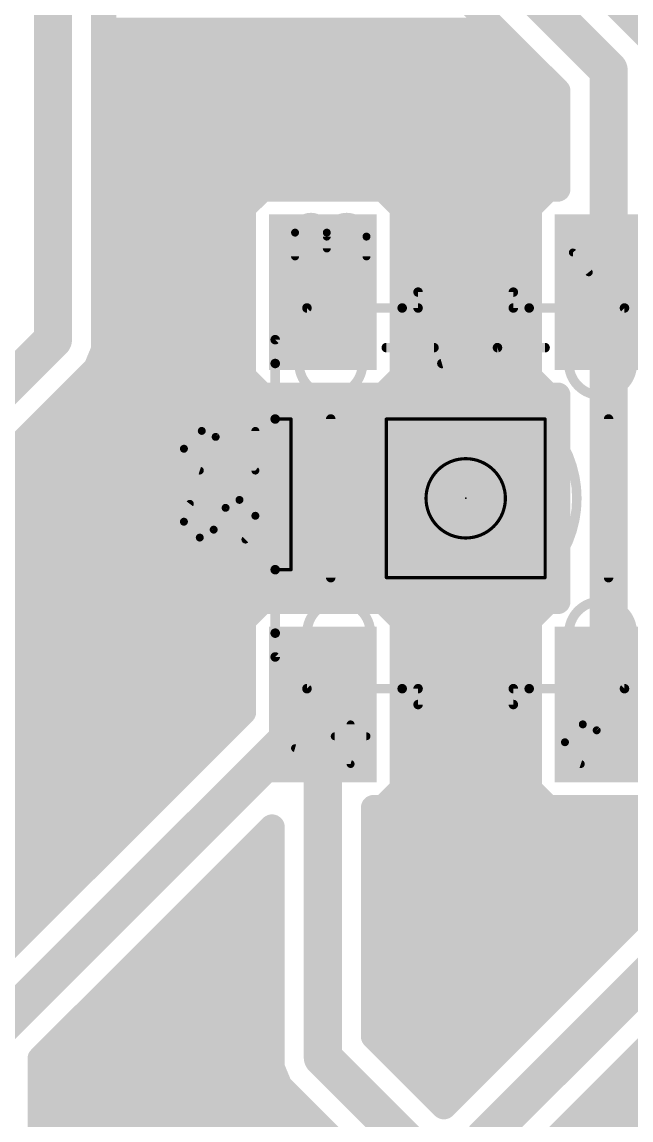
# Model space of a CAD drawing. Extents: x -2.6 to 72.5, y 2.5 to 55.9.
# Drawn here: x 42.43 to 52.17, y 21.16 to 38.74 of the extents above; entities that cross this region are included whole.
import ezdxf

# ---------------------------------------------------------------- set-up
doc = ezdxf.new("R2010")
doc.units = 0
for name, color, linetype in [('1', 12, 'CONTINUOUS'), ('21', 253, 'CONTINUOUS'), ('23', 53, 'CONTINUOUS'), ('25', 253, 'CONTINUOUS'), ('29', 253, 'CONTINUOUS'), ('31', 253, 'CONTINUOUS'), ('51', 253, 'CONTINUOUS')]:
    doc.layers.add(name, color=color, linetype=linetype)

# ---------------------------------------------------------------- blocks, each defined once
blk = doc.blocks.new('RECT')
blk.add_solid([(-0.5, -0.5), (0.5, -0.5), (-0.5, 0.5), (0.5, 0.5)])

msp = doc.modelspace()

# ---------------------------------------------------------------- linework, layer by layer
at = {"layer": '1'}
for points, const_width in [([(42.926, 33.655), (42.926, 53.34)], 0.6096), ([(43.7388, 33.4933), (43.7388, 52.1096)], 0.4064), ([(51.816, 37.973), (49.53, 40.259)], 0.6096), ([(52.5051, 38.4334), (51.4113, 39.5272)], 0.4064), ([(49.5235, 39.116), (51.0032, 37.6363)], 0.4064), ([(43.7388, 38.608), (50.0315, 38.608)], 0.4064), ([(52.3305, 38.608), (59.5565, 38.608)], 0.4064), ([(43.7388, 38.2016), (50.4379, 38.2016)], 0.4064), ([(51.816, 34.417), (51.816, 37.973)], 0.6096), ([(51.816, 34.925), (51.816, 37.973)], 0.4064), ([(43.7388, 37.7952), (50.8443, 37.7952)], 0.4064), ([(51.0032, 37.6363), (51.0032, 36.068)], 0.4064), ([(43.7388, 37.3888), (51.0032, 37.3888)], 0.4064), ([(43.7388, 36.9824), (51.0032, 36.9824)], 0.4064), ([(43.7388, 36.576), (51.0032, 36.576)], 0.4064), ([(43.7388, 36.1696), (51.0032, 36.1696)], 0.4064), ([(46.2716, 36.068), (45.974, 35.7704)], 0.4064), ([(48.2164, 36.068), (46.2716, 36.068)], 0.4064), ([(48.514, 35.7704), (48.2164, 36.068)], 0.4064), ([(50.8436, 36.068), (50.546, 35.7704)], 0.4064), ([(51.0032, 36.068), (50.8436, 36.068)], 0.4064), ([(43.7388, 35.7632), (45.974, 35.7632)], 0.4064), ([(45.974, 35.7704), (45.974, 33.0636)], 0.4064), ([(48.514, 33.0636), (48.514, 35.7704)], 0.4064), ([(48.514, 35.7632), (50.546, 35.7632)], 0.4064), ([(50.546, 35.7704), (50.546, 33.0636)], 0.4064), ([(43.7388, 35.3568), (45.974, 35.3568)], 0.4064), ([(48.514, 35.3568), (50.546, 35.3568)], 0.4064), ([(51.816, 27.813), (51.816, 34.925)], 0.6096), ([(43.7388, 34.9504), (45.974, 34.9504)], 0.4064), ([(48.514, 34.9504), (50.546, 34.9504)], 0.4064), ([(51.816, 34.417), (51.816, 34.925)], 0.4064), ([(43.7388, 34.544), (45.974, 34.544)], 0.4064), ([(48.514, 34.544), (50.546, 34.544)], 0.4064), ([(51.816, 27.813), (51.816, 34.417)], 0.4064), ([(43.7388, 34.1376), (45.974, 34.1376)], 0.4064), ([(48.514, 34.1376), (50.546, 34.1376)], 0.4064), ([(34.671, 25.4), (42.926, 33.655)], 0.6096), ([(43.7388, 33.7312), (45.974, 33.7312)], 0.4064), ([(48.514, 33.7312), (50.546, 33.7312)], 0.4064), ([(43.6151, 33.1946), (43.7388, 33.4933)], 0.4064), ([(43.669, 33.3248), (45.974, 33.3248)], 0.4064), ([(48.514, 33.3248), (50.546, 33.3248)], 0.4064), ([(43.3864, 32.9659), (43.6151, 33.1946)], 0.4064), ([(45.974, 33.0636), (46.2716, 32.766)], 0.4064), ([(48.2164, 32.766), (48.514, 33.0636)], 0.4064), ([(50.546, 33.0636), (50.8436, 32.766)], 0.4064), ([(35.814, 25.3935), (43.3864, 32.9659)], 0.4064), ([(43.3389, 32.9184), (46.1192, 32.9184)], 0.4064), ([(48.3688, 32.9184), (50.6912, 32.9184)], 0.4064), ([(46.2716, 32.766), (48.2164, 32.766)], 0.4064), ([(50.8436, 32.766), (51.0032, 32.766)], 0.4064), ([(51.0032, 32.766), (51.0032, 29.464)], 0.4064), ([(42.9325, 32.512), (51.0032, 32.512)], 0.4064), ([(42.5261, 32.1056), (51.0032, 32.1056)], 0.4064), ([(42.1197, 31.6992), (51.0032, 31.6992)], 0.4064), ([(41.7133, 31.2928), (51.0032, 31.2928)], 0.4064), ([(41.3069, 30.8864), (51.0032, 30.8864)], 0.4064), ([(40.9005, 30.48), (51.0032, 30.48)], 0.4064), ([(40.4941, 30.0736), (51.0032, 30.0736)], 0.4064), ([(40.0877, 29.6672), (51.0032, 29.6672)], 0.4064), ([(46.2716, 29.464), (45.974, 29.1664)], 0.4064), ([(48.2164, 29.464), (46.2716, 29.464)], 0.4064), ([(48.514, 29.1664), (48.2164, 29.464)], 0.4064), ([(50.8436, 29.464), (50.546, 29.1664)], 0.4064), ([(51.0032, 29.464), (50.8436, 29.464)], 0.4064), ([(39.6813, 29.2608), (46.0684, 29.2608)], 0.4064), ([(45.974, 29.1664), (45.974, 27.6925)], 0.4064), ([(48.4196, 29.2608), (50.6404, 29.2608)], 0.4064), ([(48.514, 26.4596), (48.514, 29.1664)], 0.4064), ([(50.546, 29.1664), (50.546, 26.4596)], 0.4064), ([(39.2749, 28.8544), (45.974, 28.8544)], 0.4064), ([(48.514, 28.8544), (50.546, 28.8544)], 0.4064), ([(38.8685, 28.448), (45.974, 28.448)], 0.4064), ([(48.514, 28.448), (50.546, 28.448)], 0.4064), ([(38.4621, 28.0416), (45.974, 28.0416)], 0.4064), ([(48.514, 28.0416), (50.546, 28.0416)], 0.4064), ([(41.91, 22.479), (47.244, 27.813)], 0.6096), ([(47.244, 27.813), (47.244, 22.161)], 0.6096), ([(49.8, 20.844), (56.769, 27.813)], 0.6096), ([(38.0557, 27.6352), (45.9167, 27.6352)], 0.4064), ([(45.974, 27.6925), (41.2209, 22.9394)], 0.4064), ([(48.514, 27.6352), (50.546, 27.6352)], 0.4064), ([(55.499, 27.6925), (49.1805, 21.374)], 0.4064), ([(37.6493, 27.2288), (45.5103, 27.2288)], 0.4064), ([(48.514, 27.2288), (50.546, 27.2288)], 0.4064), ([(37.2429, 26.8224), (45.1039, 26.8224)], 0.4064), ([(48.514, 26.8224), (50.546, 26.8224)], 0.4064), ([(36.8365, 26.416), (44.6975, 26.416)], 0.4064), ([(48.2164, 26.162), (48.514, 26.4596)], 0.4064), ([(48.4704, 26.416), (50.5896, 26.416)], 0.4064), ([(50.546, 26.4596), (50.8436, 26.162)], 0.4064), ([(36.4301, 26.0096), (44.2911, 26.0096)], 0.4064), ([(48.0568, 22.4977), (48.0568, 26.162)], 0.4064), ([(48.0568, 26.162), (48.2164, 26.162)], 0.4064), ([(48.0568, 26.0096), (53.8161, 26.0096)], 0.4064), ([(50.8436, 26.162), (52.7884, 26.162)], 0.4064), ([(42.7228, 22.1423), (46.4312, 25.8507)], 0.4064), ([(46.4312, 25.8507), (46.4312, 21.9993)], 0.4064), ([(50.7144, 20.609), (55.9562, 25.8507)], 0.4064), ([(36.0237, 25.6032), (43.8847, 25.6032)], 0.4064), ([(46.1837, 25.6032), (46.4312, 25.6032)], 0.4064), ([(48.0568, 25.6032), (53.4097, 25.6032)], 0.4064), ([(35.814, 25.1968), (43.4783, 25.1968)], 0.4064), ([(45.7773, 25.1968), (46.4312, 25.1968)], 0.4064), ([(48.0568, 25.1968), (53.0033, 25.1968)], 0.4064), ([(35.814, 24.7904), (43.0719, 24.7904)], 0.4064), ([(45.3709, 24.7904), (46.4312, 24.7904)], 0.4064), ([(48.0568, 24.7904), (52.5969, 24.7904)], 0.4064), ([(35.814, 24.384), (42.6655, 24.384)], 0.4064), ([(44.9645, 24.384), (46.4312, 24.384)], 0.4064), ([(48.0568, 24.384), (52.1905, 24.384)], 0.4064), ([(35.5545, 23.9776), (42.2591, 23.9776)], 0.4064), ([(44.5581, 23.9776), (46.4312, 23.9776)], 0.4064), ([(48.0568, 23.9776), (51.7841, 23.9776)], 0.4064), ([(44.1517, 23.5712), (46.4312, 23.5712)], 0.4064), ([(48.0568, 23.5712), (51.3777, 23.5712)], 0.4064), ([(43.7453, 23.1648), (46.4312, 23.1648)], 0.4064), ([(48.0568, 23.1648), (50.9713, 23.1648)], 0.4064), ([(43.3389, 22.7584), (46.4312, 22.7584)], 0.4064), ([(48.0568, 22.7584), (50.5649, 22.7584)], 0.4064), ([(49.1805, 21.374), (48.0568, 22.4977)], 0.4064), ([(42.9325, 22.352), (46.4312, 22.352)], 0.4064), ([(48.2025, 22.352), (50.1585, 22.352)], 0.4064), ([(42.7228, 6.3104), (42.7228, 22.1423)], 0.4064), ([(47.244, 22.161), (49.8, 19.605)], 0.6096), ([(46.4312, 21.9993), (46.5549, 21.7006)], 0.4064), ([(42.7228, 21.9456), (46.4535, 21.9456)], 0.4064), ([(48.6089, 21.9456), (49.7521, 21.9456)], 0.4064), ([(52.0511, 21.9456), (57.7399, 21.9456)], 0.4064), ([(46.5549, 21.7006), (48.692, 19.5635)], 0.4064), ([(42.7228, 21.5392), (46.7163, 21.5392)], 0.4064), ([(49.0153, 21.5392), (49.3457, 21.5392)], 0.4064), ([(51.6447, 21.5392), (58.1463, 21.5392)], 0.4064), ([(42.7228, 21.1328), (47.1227, 21.1328)], 0.4064), ([(51.2383, 21.1328), (58.5527, 21.1328)], 0.4064)]:
    msp.add_lwpolyline(points, dxfattribs=dict(at, const_width=const_width))
for points, const_width in [([(43.7388, 38.7096, 1), (43.7388, 38.5064)], 0.2032), ([(50.0315, 38.5064, 1), (50.0315, 38.7096)], 0.2032), ([(52.3305, 38.7096, 1), (52.3305, 38.5064)], 0.2032), ([(43.7388, 38.3032, 1), (43.7388, 38.1)], 0.2032), ([(50.4379, 38.1, 1), (50.4379, 38.3032)], 0.2032), ([(51.9684, 37.973, 1), (51.6636, 37.973)], 0.3048), ([(51.7082, 37.8652, 1), (51.9238, 38.0808)], 0.3048), ([(51.9176, 37.973, 1), (51.7144, 37.973)], 0.2032), ([(43.7388, 37.8968, 1), (43.7388, 37.6936)], 0.2032), ([(50.8443, 37.6936, 1), (50.8443, 37.8968)], 0.2032), ([(51.1048, 37.6363, 1), (50.9016, 37.6363)], 0.2032), ([(50.9314, 37.5645, 1), (51.075, 37.7082)], 0.2032), ([(43.7388, 37.4904, 1), (43.7388, 37.2872)], 0.2032), ([(51.0032, 37.2872, 1), (51.0032, 37.4904)], 0.2032), ([(43.7388, 37.084, 1), (43.7388, 36.8808)], 0.2032), ([(51.0032, 36.8808, 1), (51.0032, 37.084)], 0.2032), ([(43.7388, 36.6776, 1), (43.7388, 36.4744)], 0.2032), ([(51.0032, 36.4744, 1), (51.0032, 36.6776)], 0.2032), ([(43.7388, 36.2712, 1), (43.7388, 36.068)], 0.2032), ([(46.2716, 36.1696, 1), (46.2716, 35.9664)], 0.2032), ([(46.3434, 35.9962, 1), (46.1997, 36.1398)], 0.2032), ([(48.2883, 36.1398, 1), (48.1446, 35.9962)], 0.2032), ([(48.2164, 35.9664, 1), (48.2164, 36.1696)], 0.2032), ([(50.8436, 36.1696, 1), (50.8436, 35.9664)], 0.2032), ([(50.9154, 35.9962, 1), (50.7717, 36.1398)], 0.2032), ([(51.0032, 36.068, 1), (51.0032, 36.2712)], 0.2032), ([(51.0032, 35.9664, 1), (51.0032, 36.1696)], 0.2032), ([(50.9016, 36.068, 1), (51.1048, 36.068)], 0.2032), ([(43.7388, 35.8648, 1), (43.7388, 35.6616)], 0.2032), ([(46.0756, 35.7704, 1), (45.8724, 35.7704)], 0.2032), ([(45.9022, 35.8423, 1), (46.0458, 35.6986)], 0.2032), ([(45.974, 35.6616, 1), (45.974, 35.8648)], 0.2032), ([(48.6156, 35.7704, 1), (48.4124, 35.7704)], 0.2032), ([(48.514, 35.8648, 1), (48.514, 35.6616)], 0.2032), ([(48.4422, 35.6986, 1), (48.5858, 35.8423)], 0.2032), ([(50.6476, 35.7704, 1), (50.4444, 35.7704)], 0.2032), ([(50.4742, 35.8423, 1), (50.6178, 35.6986)], 0.2032), ([(50.546, 35.6616, 1), (50.546, 35.8648)], 0.2032), ([(43.7388, 35.4584, 1), (43.7388, 35.2552)], 0.2032), ([(45.974, 35.2552, 1), (45.974, 35.4584)], 0.2032), ([(48.514, 35.4584, 1), (48.514, 35.2552)], 0.2032), ([(50.546, 35.2552, 1), (50.546, 35.4584)], 0.2032), ([(51.9684, 34.925, 1), (51.6636, 34.925)], 0.3048), ([(43.7388, 35.052, 1), (43.7388, 34.8488)], 0.2032), ([(45.974, 34.8488, 1), (45.974, 35.052)], 0.2032), ([(48.514, 35.052, 1), (48.514, 34.8488)], 0.2032), ([(50.546, 34.8488, 1), (50.546, 35.052)], 0.2032), ([(51.9176, 34.925, 1), (51.7144, 34.925)], 0.2032), ([(51.7144, 34.925, 1), (51.9176, 34.925)], 0.2032), ([(43.7388, 34.6456, 1), (43.7388, 34.4424)], 0.2032), ([(45.974, 34.4424, 1), (45.974, 34.6456)], 0.2032), ([(48.514, 34.6456, 1), (48.514, 34.4424)], 0.2032), ([(50.546, 34.4424, 1), (50.546, 34.6456)], 0.2032), ([(51.6636, 34.417, 1), (51.9684, 34.417)], 0.3048), ([(51.9176, 34.417, 1), (51.7144, 34.417)], 0.2032), ([(51.7144, 34.417, 1), (51.9176, 34.417)], 0.2032), ([(43.7388, 34.2392, 1), (43.7388, 34.036)], 0.2032), ([(45.974, 34.036, 1), (45.974, 34.2392)], 0.2032), ([(48.514, 34.2392, 1), (48.514, 34.036)], 0.2032), ([(50.546, 34.036, 1), (50.546, 34.2392)], 0.2032), ([(43.0338, 33.5472, 1), (42.8182, 33.7628)], 0.3048), ([(42.7736, 33.655, 1), (43.0784, 33.655)], 0.3048), ([(43.7388, 33.8328, 1), (43.7388, 33.6296)], 0.2032), ([(45.974, 33.6296, 1), (45.974, 33.8328)], 0.2032), ([(48.514, 33.8328, 1), (48.514, 33.6296)], 0.2032), ([(50.546, 33.6296, 1), (50.546, 33.8328)], 0.2032), ([(43.6372, 33.4933, 1), (43.8404, 33.4933)], 0.2032), ([(43.8327, 33.4544, 1), (43.6449, 33.5322)], 0.2032), ([(43.669, 33.4264, 1), (43.669, 33.2232)], 0.2032), ([(45.974, 33.2232, 1), (45.974, 33.4264)], 0.2032), ([(48.514, 33.4264, 1), (48.514, 33.2232)], 0.2032), ([(50.546, 33.2232, 1), (50.546, 33.4264)], 0.2032), ([(43.5212, 33.2335, 1), (43.7089, 33.1557)], 0.2032), ([(43.6869, 33.1227, 1), (43.5432, 33.2664)], 0.2032), ([(46.0458, 33.1354, 1), (45.9022, 32.9917)], 0.2032), ([(48.5858, 32.9917, 1), (48.4422, 33.1354)], 0.2032), ([(50.6178, 33.1354, 1), (50.4742, 32.9917)], 0.2032), ([(43.3389, 33.02, 1), (43.3389, 32.8168)], 0.2032), ([(43.3146, 33.0378, 1), (43.4583, 32.8941)], 0.2032), ([(43.4583, 32.8941, 1), (43.3146, 33.0378)], 0.2032), ([(45.8724, 33.0636, 1), (46.0756, 33.0636)], 0.2032), ([(46.1192, 32.8168, 1), (46.1192, 33.02)], 0.2032), ([(48.3688, 33.02, 1), (48.3688, 32.8168)], 0.2032), ([(48.4124, 33.0636, 1), (48.6156, 33.0636)], 0.2032), ([(50.4444, 33.0636, 1), (50.6476, 33.0636)], 0.2032), ([(50.6912, 32.8168, 1), (50.6912, 33.02)], 0.2032), ([(46.2716, 32.8676, 1), (46.2716, 32.6644)], 0.2032), ([(46.1997, 32.6942, 1), (46.3434, 32.8378)], 0.2032), ([(48.1446, 32.8378, 1), (48.2883, 32.6942)], 0.2032), ([(48.2164, 32.6644, 1), (48.2164, 32.8676)], 0.2032), ([(50.8436, 32.8676, 1), (50.8436, 32.6644)], 0.2032), ([(50.7717, 32.6942, 1), (50.9154, 32.8378)], 0.2032), ([(51.1048, 32.766, 1), (50.9016, 32.766)], 0.2032), ([(51.0032, 32.6644, 1), (51.0032, 32.8676)], 0.2032), ([(42.9325, 32.6136, 1), (42.9325, 32.4104)], 0.2032), ([(51.0032, 32.4104, 1), (51.0032, 32.6136)], 0.2032), ([(42.5261, 32.2072, 1), (42.5261, 32.004)], 0.2032), ([(51.0032, 32.004, 1), (51.0032, 32.2072)], 0.2032), ([(51.0032, 31.5976, 1), (51.0032, 31.8008)], 0.2032), ([(51.0032, 31.1912, 1), (51.0032, 31.3944)], 0.2032), ([(51.0032, 30.7848, 1), (51.0032, 30.988)], 0.2032), ([(51.0032, 30.3784, 1), (51.0032, 30.5816)], 0.2032), ([(51.0032, 29.972, 1), (51.0032, 30.1752)], 0.2032), ([(51.0032, 29.5656, 1), (51.0032, 29.7688)], 0.2032), ([(46.2716, 29.5656, 1), (46.2716, 29.3624)], 0.2032), ([(46.3434, 29.3922, 1), (46.1997, 29.5358)], 0.2032), ([(48.2883, 29.5358, 1), (48.1446, 29.3922)], 0.2032), ([(48.2164, 29.3624, 1), (48.2164, 29.5656)], 0.2032), ([(50.8436, 29.5656, 1), (50.8436, 29.3624)], 0.2032), ([(50.9154, 29.3922, 1), (50.7717, 29.5358)], 0.2032), ([(50.9016, 29.464, 1), (51.1048, 29.464)], 0.2032), ([(51.0032, 29.3624, 1), (51.0032, 29.5656)], 0.2032), ([(46.0756, 29.1664, 1), (45.8724, 29.1664)], 0.2032), ([(46.0684, 29.1592, 1), (46.0684, 29.3624)], 0.2032), ([(48.4196, 29.3624, 1), (48.4196, 29.1592)], 0.2032), ([(48.6156, 29.1664, 1), (48.4124, 29.1664)], 0.2032), ([(50.6476, 29.1664, 1), (50.4444, 29.1664)], 0.2032), ([(50.6404, 29.1592, 1), (50.6404, 29.3624)], 0.2032), ([(45.9022, 29.2383, 1), (46.0458, 29.0946)], 0.2032), ([(48.4422, 29.0946, 1), (48.5858, 29.2383)], 0.2032), ([(50.4742, 29.2383, 1), (50.6178, 29.0946)], 0.2032), ([(45.974, 28.7528, 1), (45.974, 28.956)], 0.2032), ([(48.514, 28.956, 1), (48.514, 28.7528)], 0.2032), ([(50.546, 28.7528, 1), (50.546, 28.956)], 0.2032), ([(45.974, 28.3464, 1), (45.974, 28.5496)], 0.2032), ([(48.514, 28.5496, 1), (48.514, 28.3464)], 0.2032), ([(50.546, 28.3464, 1), (50.546, 28.5496)], 0.2032), ([(45.974, 27.94, 1), (45.974, 28.1432)], 0.2032), ([(48.514, 28.1432, 1), (48.514, 27.94)], 0.2032), ([(50.546, 27.94, 1), (50.546, 28.1432)], 0.2032), ([(47.3964, 27.813, 1), (47.0916, 27.813)], 0.3048), ([(47.3518, 27.7052, 1), (47.1362, 27.9208)], 0.3048), ([(51.6636, 27.813, 1), (51.9684, 27.813)], 0.3048), ([(45.8724, 27.6925, 1), (46.0756, 27.6925)], 0.2032), ([(46.0458, 27.6206, 1), (45.9022, 27.7643)], 0.2032), ([(45.9167, 27.5336, 1), (45.9167, 27.7368)], 0.2032), ([(48.514, 27.7368, 1), (48.514, 27.5336)], 0.2032), ([(50.546, 27.5336, 1), (50.546, 27.7368)], 0.2032), ([(51.7144, 27.813, 1), (51.9176, 27.813)], 0.2032), ([(45.5103, 27.1272, 1), (45.5103, 27.3304)], 0.2032), ([(48.514, 27.3304, 1), (48.514, 27.1272)], 0.2032), ([(50.546, 27.1272, 1), (50.546, 27.3304)], 0.2032), ([(45.1039, 26.7208, 1), (45.1039, 26.924)], 0.2032), ([(48.514, 26.924, 1), (48.514, 26.7208)], 0.2032), ([(50.546, 26.7208, 1), (50.546, 26.924)], 0.2032), ([(44.6975, 26.3144, 1), (44.6975, 26.5176)], 0.2032), ([(48.4704, 26.5176, 1), (48.4704, 26.3144)], 0.2032), ([(48.4124, 26.4596, 1), (48.6156, 26.4596)], 0.2032), ([(48.5858, 26.3877, 1), (48.4422, 26.5314)], 0.2032), ([(50.6178, 26.5314, 1), (50.4742, 26.3877)], 0.2032), ([(50.4444, 26.4596, 1), (50.6476, 26.4596)], 0.2032), ([(50.5896, 26.3144, 1), (50.5896, 26.5176)], 0.2032), ([(44.2911, 25.908, 1), (44.2911, 26.1112)], 0.2032), ([(48.1584, 26.162, 1), (47.9552, 26.162)], 0.2032), ([(48.0568, 26.2636, 1), (48.0568, 26.0604)], 0.2032), ([(48.0568, 26.1112, 1), (48.0568, 25.908)], 0.2032), ([(48.1446, 26.2338, 1), (48.2883, 26.0902)], 0.2032), ([(48.2164, 26.0604, 1), (48.2164, 26.2636)], 0.2032), ([(50.8436, 26.2636, 1), (50.8436, 26.0604)], 0.2032), ([(50.7717, 26.0902, 1), (50.9154, 26.2338)], 0.2032), ([(46.5328, 25.8507, 1), (46.3296, 25.8507)], 0.2032), ([(46.503, 25.7789, 1), (46.3594, 25.9226)], 0.2032), ([(43.8847, 25.5016, 1), (43.8847, 25.7048)], 0.2032), ([(46.1837, 25.7048, 1), (46.1837, 25.5016)], 0.2032), ([(46.4312, 25.5016, 1), (46.4312, 25.7048)], 0.2032), ([(48.0568, 25.7048, 1), (48.0568, 25.5016)], 0.2032), ([(43.4783, 25.0952, 1), (43.4783, 25.2984)], 0.2032), ([(45.7773, 25.2984, 1), (45.7773, 25.0952)], 0.2032), ([(46.4312, 25.0952, 1), (46.4312, 25.2984)], 0.2032), ([(48.0568, 25.2984, 1), (48.0568, 25.0952)], 0.2032), ([(43.0719, 24.6888, 1), (43.0719, 24.892)], 0.2032), ([(45.3709, 24.892, 1), (45.3709, 24.6888)], 0.2032), ([(46.4312, 24.6888, 1), (46.4312, 24.892)], 0.2032), ([(48.0568, 24.892, 1), (48.0568, 24.6888)], 0.2032), ([(42.6655, 24.2824, 1), (42.6655, 24.4856)], 0.2032), ([(44.9645, 24.4856, 1), (44.9645, 24.2824)], 0.2032), ([(46.4312, 24.2824, 1), (46.4312, 24.4856)], 0.2032), ([(48.0568, 24.4856, 1), (48.0568, 24.2824)], 0.2032), ([(52.1905, 24.2824, 1), (52.1905, 24.4856)], 0.2032), ([(42.2591, 23.876, 1), (42.2591, 24.0792)], 0.2032), ([(44.5581, 24.0792, 1), (44.5581, 23.876)], 0.2032), ([(46.4312, 23.876, 1), (46.4312, 24.0792)], 0.2032), ([(48.0568, 24.0792, 1), (48.0568, 23.876)], 0.2032), ([(51.7841, 23.876, 1), (51.7841, 24.0792)], 0.2032), ([(44.1517, 23.6728, 1), (44.1517, 23.4696)], 0.2032), ([(46.4312, 23.4696, 1), (46.4312, 23.6728)], 0.2032), ([(48.0568, 23.6728, 1), (48.0568, 23.4696)], 0.2032), ([(51.3777, 23.4696, 1), (51.3777, 23.6728)], 0.2032), ([(43.7453, 23.2664, 1), (43.7453, 23.0632)], 0.2032), ([(46.4312, 23.0632, 1), (46.4312, 23.2664)], 0.2032), ([(48.0568, 23.2664, 1), (48.0568, 23.0632)], 0.2032), ([(50.9713, 23.0632, 1), (50.9713, 23.2664)], 0.2032), ([(43.3389, 22.86, 1), (43.3389, 22.6568)], 0.2032), ([(46.4312, 22.6568, 1), (46.4312, 22.86)], 0.2032), ([(48.0568, 22.86, 1), (48.0568, 22.6568)], 0.2032), ([(50.5649, 22.6568, 1), (50.5649, 22.86)], 0.2032), ([(48.1286, 22.5695, 1), (47.985, 22.4258)], 0.2032), ([(42.9325, 22.4536, 1), (42.9325, 22.2504)], 0.2032), ([(46.4312, 22.2504, 1), (46.4312, 22.4536)], 0.2032), ([(47.9552, 22.4977, 1), (48.1584, 22.4977)], 0.2032), ([(48.2025, 22.4536, 1), (48.2025, 22.2504)], 0.2032), ([(50.1585, 22.2504, 1), (50.1585, 22.4536)], 0.2032), ([(42.8244, 22.1423, 1), (42.6212, 22.1423)], 0.2032), ([(47.3518, 22.2688, 1), (47.1362, 22.0532)], 0.3048), ([(42.651, 22.2142, 1), (42.7946, 22.0705)], 0.2032), ([(46.5251, 22.0382, 1), (46.3373, 21.9604)], 0.2032), ([(47.0916, 22.161, 1), (47.3964, 22.161)], 0.3048), ([(42.7228, 22.0472, 1), (42.7228, 21.844)], 0.2032), ([(46.3296, 21.9993, 1), (46.5328, 21.9993)], 0.2032), ([(46.4535, 21.844, 1), (46.4535, 22.0472)], 0.2032), ([(48.6089, 22.0472, 1), (48.6089, 21.844)], 0.2032), ([(49.7521, 21.844, 1), (49.7521, 22.0472)], 0.2032), ([(52.0511, 22.0472, 1), (52.0511, 21.844)], 0.2032), ([(46.6268, 21.7724, 1), (46.4831, 21.6287)], 0.2032), ([(46.4611, 21.6617, 1), (46.6488, 21.7395)], 0.2032), ([(42.7228, 21.6408, 1), (42.7228, 21.4376)], 0.2032), ([(46.7163, 21.4376, 1), (46.7163, 21.6408)], 0.2032), ([(49.0153, 21.6408, 1), (49.0153, 21.4376)], 0.2032), ([(49.3457, 21.4376, 1), (49.3457, 21.6408)], 0.2032), ([(51.6447, 21.6408, 1), (51.6447, 21.4376)], 0.2032), ([(49.1087, 21.4458, 1), (49.2523, 21.3021)], 0.2032), ([(49.1087, 21.3021, 1), (49.2523, 21.4458)], 0.2032), ([(42.7228, 21.2344, 1), (42.7228, 21.0312)], 0.2032), ([(47.1227, 21.0312, 1), (47.1227, 21.2344)], 0.2032), ([(51.2383, 21.2344, 1), (51.2383, 21.0312)], 0.2032)]:
    msp.add_lwpolyline(points, format="xyb", dxfattribs=dict(at, const_width=const_width))
at = {"layer": '21'}
for points, const_width in [([(50.292, 34.417), (48.768, 34.417)], 0.1524), ([(48.768, 34.163), (48.768, 34.417)], 0.1524), ([(50.292, 34.417), (50.292, 34.163)], 0.1524), ([(48.768, 34.163), (48.514, 34.163)], 0.1524), ([(50.292, 34.163), (50.546, 34.163)], 0.1524), ([(46.482, 33.274), (46.482, 32.385)], 0.1524), ([(46.482, 32.385), (46.482, 29.972)], 0.1524), ([(46.736, 32.385), (46.482, 32.385)], 0.0508), ([(46.736, 29.972), (46.736, 32.385)], 0.0508), ([(46.482, 29.972), (46.482, 28.956)], 0.1524), ([(46.736, 29.972), (46.482, 29.972)], 0.0508), ([(48.768, 28.067), (48.514, 28.067)], 0.1524), ([(48.768, 27.813), (48.768, 28.067)], 0.1524), ([(50.292, 28.067), (50.292, 27.813)], 0.1524), ([(50.292, 28.067), (50.546, 28.067)], 0.1524), ([(48.768, 27.813), (50.292, 27.813)], 0.1524)]:
    msp.add_lwpolyline(points, dxfattribs=dict(at, const_width=const_width))
for points, const_width in [([(48.768, 34.4551, 1), (48.768, 34.3789)], 0.0762), ([(48.8061, 34.417, 1), (48.7299, 34.417)], 0.0762), ([(50.3301, 34.417, 1), (50.2539, 34.417)], 0.0762), ([(50.292, 34.3789, 1), (50.292, 34.4551)], 0.0762), ([(48.514, 34.2011, 1), (48.514, 34.1249)], 0.0762), ([(48.7299, 34.163, 1), (48.8061, 34.163)], 0.0762), ([(48.768, 34.1249, 1), (48.768, 34.2011)], 0.0762), ([(50.292, 34.2011, 1), (50.292, 34.1249)], 0.0762), ([(50.2539, 34.163, 1), (50.3301, 34.163)], 0.0762), ([(50.546, 34.1249, 1), (50.546, 34.2011)], 0.0762), ([(46.5201, 33.274, 1), (46.4439, 33.274)], 0.0762), ([(49.53, 29.337, 1), (49.53, 32.893, 1), (49.53, 29.337)], 0.1524), ([(46.5201, 32.385, 1), (46.4439, 32.385)], 0.0762), ([(46.4439, 32.385, 1), (46.5201, 32.385)], 0.0762), ([(46.482, 32.3977, 1), (46.482, 32.3723)], 0.0254), ([(46.7487, 32.385, 1), (46.7233, 32.385)], 0.0254), ([(46.736, 32.3723, 1), (46.736, 32.3977)], 0.0254), ([(49.53, 30.861, 1), (49.53, 31.369, 1), (49.53, 30.861)], 0.1524), ([(46.5201, 29.972, 1), (46.4439, 29.972)], 0.0762), ([(46.4439, 29.972, 1), (46.5201, 29.972)], 0.0762), ([(46.482, 29.9847, 1), (46.482, 29.9593)], 0.0254), ([(46.7233, 29.972, 1), (46.7487, 29.972)], 0.0254), ([(46.736, 29.9593, 1), (46.736, 29.9847)], 0.0254), ([(46.4439, 28.956, 1), (46.5201, 28.956)], 0.0762), ([(48.514, 28.1051, 1), (48.514, 28.0289)], 0.0762), ([(48.8061, 28.067, 1), (48.7299, 28.067)], 0.0762), ([(48.768, 28.0289, 1), (48.768, 28.1051)], 0.0762), ([(50.3301, 28.067, 1), (50.2539, 28.067)], 0.0762), ([(50.292, 28.1051, 1), (50.292, 28.0289)], 0.0762), ([(50.546, 28.0289, 1), (50.546, 28.1051)], 0.0762), ([(48.768, 27.8511, 1), (48.768, 27.7749)], 0.0762), ([(48.7299, 27.813, 1), (48.8061, 27.813)], 0.0762), ([(50.2539, 27.813, 1), (50.3301, 27.813)], 0.0762), ([(50.292, 27.7749, 1), (50.292, 27.8511)], 0.0762)]:
    msp.add_lwpolyline(points, format="xyb", dxfattribs=dict(at, const_width=const_width))
at = {"layer": '23'}
msp.add_point((49.53, 31.115), dxfattribs=at)
at = {"layer": '25'}
for points, const_width in [([(45.3073, 32.1945, 0.4142), (45.0215, 31.9088)], 0.127), ([(45.5295, 32.0993, 0.2053), (45.3073, 32.1945)], 0.127), ([(45.3072, 32.2262, 1), (45.3073, 32.1628)], 0.0635), ([(45.3073, 32.1628, 1), (45.3073, 32.2263)], 0.0635), ([(46.1963, 32.1945, 1), (46.1328, 32.1945)], 0.0635), ([(45.5501, 32.1234, 1), (45.5089, 32.0751)], 0.0635), ([(45.5065, 32.0774, 1), (45.5525, 32.1211)], 0.0635), ([(45.0215, 31.9088, 0.3252), (45.2755, 31.5595)], 0.127), ([(45.0533, 31.9087, 1), (44.9898, 31.9088)], 0.0635), ([(44.9898, 31.9088, 1), (45.0533, 31.9088)], 0.0635), ([(45.2657, 31.5293, 1), (45.2853, 31.5897)], 0.0635), ([(46.1328, 31.5595, 1), (46.1963, 31.5595)], 0.0635), ([(46.1439, 31.5353, 1), (46.1851, 31.5837)], 0.0635), ([(45.9105, 31.0896, 0.2656), (45.6883, 30.9626)], 0.127), ([(46.1645, 30.8356, 0.4142), (45.9105, 31.0896)], 0.127), ([(45.9105, 31.1213, 1), (45.9105, 31.0579)], 0.0635), ([(45.9105, 31.0579, 1), (45.9105, 31.1213)], 0.0635), ([(45.1168, 31.0261, 0.1623), (45.0215, 30.7404)], 0.127), ([(45.1421, 31.007, 1), (45.0914, 31.0452)], 0.0635), ([(45.6609, 30.9787, 1), (45.7156, 30.9465)], 0.0635), ([(45.7161, 30.9474, 1), (45.6604, 30.9778)], 0.0635), ([(45.0215, 30.7404, 0.4142), (45.2755, 30.4864)], 0.127), ([(45.0533, 30.7404, 1), (44.9898, 30.7404)], 0.0635), ([(44.9898, 30.7403, 1), (45.0533, 30.7404)], 0.0635), ([(46.0057, 30.4546, 0.2), (46.1645, 30.8356)], 0.127), ([(46.1963, 30.8356, 1), (46.1328, 30.8356)], 0.0635), ([(46.1328, 30.8356, 1), (46.1963, 30.8356)], 0.0635), ([(45.2755, 30.4864, 0.2656), (45.4978, 30.6134)], 0.127), ([(45.4699, 30.6286, 1), (45.5256, 30.5981)], 0.0635), ([(45.5251, 30.5972, 1), (45.4704, 30.6295)], 0.0635), ([(45.2755, 30.5181, 1), (45.2755, 30.4546)], 0.0635), ([(45.2755, 30.4546, 1), (45.2755, 30.5181)], 0.0635), ([(45.9834, 30.4771, 1), (46.0281, 30.4321)], 0.0635)]:
    msp.add_lwpolyline(points, format="xyb", dxfattribs=dict(at, const_width=const_width))
at = {"layer": '25', "const_width": 0.127}
for points in [[(46.1645, 31.5595), (46.1645, 32.1945)], [(45.5295, 32.0993), (46.1645, 31.5595)], [(45.6883, 30.9626), (45.4978, 30.6134)]]:
    msp.add_lwpolyline(points, dxfattribs=at)
at = {"layer": '51'}
for points, const_width in [([(47.3075, 35.3695, 1), (46.7995, 35.3695)], 0.127), ([(47.9425, 35.306, 1), (47.3075, 35.306)], 0.127), ([(46.8313, 35.3695, 1), (46.7677, 35.3695)], 0.0635), ([(46.7677, 35.3695, 1), (46.8313, 35.3695)], 0.0635), ([(47.3393, 35.3695, 1), (47.2758, 35.3695)], 0.0635), ([(47.2758, 35.3695, 1), (47.3393, 35.3695)], 0.0635), ([(47.9743, 35.306, 1), (47.9108, 35.306)], 0.0635), ([(47.2758, 35.306, 1), (47.3393, 35.306)], 0.0635), ([(47.9108, 35.306, 1), (47.9743, 35.306)], 0.0635), ([(46.7677, 34.9885, 1), (46.8313, 34.9885)], 0.0635), ([(47.2758, 35.1155, 1), (47.3393, 35.1155)], 0.0635), ([(47.9108, 34.9885, 1), (47.9743, 34.9885)], 0.0635), ([(51.2693, 35.0718, 1), (51.2197, 35.0322)], 0.0635), ([(51.2445, 35.0838, 1), (51.2445, 35.0202)], 0.0635), ([(51.4737, 34.7147, 1), (51.5233, 34.7543)], 0.0635), ([(46.99, 34.2011, 1), (46.99, 34.1249)], 0.0762), ([(47.0169, 34.1361, 1), (46.9631, 34.1899)], 0.0762), ([(48.514, 34.1249, 1), (48.514, 34.2011)], 0.0762), ([(50.546, 34.2011, 1), (50.546, 34.1249)], 0.0762), ([(52.0969, 34.1899, 1), (52.0431, 34.1361)], 0.0762), ([(52.07, 34.1249, 1), (52.07, 34.2011)], 0.0762), ([(47.371, 32.766, 1), (47.371, 33.782, 1), (47.371, 32.766)], 0.1524), ([(51.689, 32.766, 1), (51.689, 33.782, 1), (51.689, 32.766)], 0.1524), ([(46.5201, 33.655, 1), (46.4439, 33.655)], 0.0762), ([(46.4551, 33.6819, 1), (46.5089, 33.6281)], 0.0762), ([(48.26, 33.5661, 1), (48.26, 33.4899)], 0.0762), ([(49.022, 33.4899, 1), (49.022, 33.5661)], 0.0762), ([(50.038, 33.5661, 1), (50.038, 33.4899)], 0.0762), ([(50.0485, 33.4914, 1), (50.0275, 33.5646)], 0.0762), ([(50.8, 33.4899, 1), (50.8, 33.5661)], 0.0762), ([(46.4439, 33.274, 1), (46.5201, 33.274)], 0.0762), ([(49.1385, 33.3106, 1), (49.1595, 33.2374)], 0.0762), ([(47.4091, 32.385, 1), (47.3329, 32.385)], 0.0762), ([(48.26, 32.3977, 1), (48.26, 32.3723)], 0.0254), ([(48.2727, 32.385, 1), (48.2473, 32.385)], 0.0254), ([(50.8127, 32.385, 1), (50.7873, 32.385)], 0.0254), ([(50.8, 32.3723, 1), (50.8, 32.3977)], 0.0254), ([(51.8541, 32.385, 1), (51.7779, 32.385)], 0.0762), ([(49.53, 30.48, 1), (49.53, 31.75, 1), (49.53, 30.48)], 0.0508), ([(47.3329, 29.845, 1), (47.4091, 29.845)], 0.0762), ([(48.26, 29.8577, 1), (48.26, 29.8323)], 0.0254), ([(48.2473, 29.845, 1), (48.2727, 29.845)], 0.0254), ([(50.7873, 29.845, 1), (50.8127, 29.845)], 0.0254), ([(50.8, 29.8323, 1), (50.8, 29.8577)], 0.0254), ([(51.7779, 29.845, 1), (51.8541, 29.845)], 0.0762), ([(47.498, 28.448, 1), (47.498, 29.464, 1), (47.498, 28.448)], 0.1524), ([(51.689, 28.448, 1), (51.689, 29.464, 1), (51.689, 28.448)], 0.1524), ([(46.5201, 28.956, 1), (46.4439, 28.956)], 0.0762), ([(46.4439, 28.575, 1), (46.5201, 28.575)], 0.0762), ([(46.5089, 28.6019, 1), (46.4551, 28.5481)], 0.0762), ([(46.99, 28.1051, 1), (46.99, 28.0289)], 0.0762), ([(48.514, 28.0289, 1), (48.514, 28.1051)], 0.0762), ([(50.546, 28.1051, 1), (50.546, 28.0289)], 0.0762), ([(52.07, 28.0289, 1), (52.07, 28.1051)], 0.0762), ([(46.9631, 28.0401, 1), (47.0169, 28.0939)], 0.0762), ([(52.0431, 28.0939, 1), (52.0969, 28.0401)], 0.0762), ([(47.7203, 27.4955, 1), (47.6568, 27.4955)], 0.0635), ([(51.4032, 27.4955, 0.4142), (51.1175, 27.2097)], 0.127), ([(51.6255, 27.4002, 0.2053), (51.4032, 27.4955)], 0.127), ([(51.4032, 27.5272, 1), (51.4033, 27.4638)], 0.0635), ([(51.4032, 27.4638, 1), (51.4032, 27.5272)], 0.0635), ([(51.6461, 27.4244, 1), (51.6049, 27.3761)], 0.0635), ([(51.6025, 27.3784, 1), (51.6485, 27.4221)], 0.0635), ([(47.4345, 27.3367, 1), (47.4345, 27.2733)], 0.0635), ([(47.9425, 27.2733, 1), (47.9425, 27.3367)], 0.0635), ([(51.1493, 27.2097, 1), (51.0857, 27.2098)], 0.0635), ([(51.1175, 27.2097, 0.3252), (51.3715, 26.8605)], 0.127), ([(46.8082, 27.145, 1), (46.7908, 27.084)], 0.0635), ([(51.0857, 27.2097, 1), (51.1493, 27.2097)], 0.0635), ([(47.6798, 26.83, 1), (47.6972, 26.891)], 0.0635), ([(51.3617, 26.8303, 1), (51.3813, 26.8907)], 0.0635), ([(47.6568, 26.8605, 1), (47.7203, 26.8605)], 0.0635)]:
    msp.add_lwpolyline(points, format="xyb", dxfattribs=dict(at, const_width=const_width))
for points, const_width in [([(46.7995, 34.9885), (46.7995, 35.3695)], 0.127), ([(47.3075, 35.3695), (47.3075, 35.1155)], 0.127), ([(47.9425, 34.9885), (47.9425, 35.306)], 0.127), ([(51.4985, 34.7345), (51.2445, 35.052)], 0.127), ([(51.2445, 35.052), (52.3875, 35.052)], 0.127), ([(46.482, 33.655), (46.99, 34.163)], 0.1524), ([(46.99, 34.163), (48.514, 34.163)], 0.1524), ([(52.07, 34.163), (50.546, 34.163)], 0.1524), ([(52.578, 33.655), (52.07, 34.163)], 0.1524), ([(46.482, 33.655), (46.482, 33.274)], 0.1524), ([(49.022, 33.528), (48.26, 33.528)], 0.1524), ([(50.038, 33.528), (49.149, 33.274)], 0.1524), ([(50.8, 33.528), (50.038, 33.528)], 0.1524), ([(47.371, 32.385), (47.371, 29.845)], 0.1524), ([(50.8, 32.385), (48.26, 32.385)], 0.0508), ([(48.26, 29.845), (48.26, 32.385)], 0.0508), ([(50.8, 32.385), (50.8, 29.845)], 0.0508), ([(51.816, 29.845), (51.816, 32.385)], 0.1524), ([(48.26, 29.845), (50.8, 29.845)], 0.0508), ([(46.482, 28.575), (46.482, 28.956)], 0.1524), ([(46.482, 28.575), (46.99, 28.067)], 0.1524), ([(52.07, 28.067), (52.578, 28.575)], 0.1524), ([(46.99, 28.067), (48.514, 28.067)], 0.1524), ([(50.546, 28.067), (52.07, 28.067)], 0.1524), ([(47.6885, 26.8605), (47.6885, 27.4955)], 0.127), ([(51.6255, 27.4002), (52.2605, 26.8605)], 0.127), ([(47.4345, 27.305), (47.9425, 27.305)], 0.127), ([(46.7995, 27.1145), (47.6885, 26.8605)], 0.127)]:
    msp.add_lwpolyline(points, dxfattribs=dict(at, const_width=const_width))

# ---------------------------------------------------------------- block references
at = {"layer": '1', "xscale": 2.286, "yscale": 1.524, "rotation": 270}
for p in [(47.244, 34.417), (51.816, 34.417), (47.244, 27.813), (51.816, 27.813)]:
    msp.add_blockref('RECT', p, dxfattribs=at)
at = {"layer": '29', "xscale": 2.4892, "yscale": 1.7272, "rotation": 270}
for p in [(47.244, 34.417), (51.816, 34.417), (47.244, 27.813), (51.816, 27.813)]:
    msp.add_blockref('RECT', p, dxfattribs=at)
at = {"layer": '31', "xscale": 2.286, "yscale": 1.524, "rotation": 270}
for p in [(47.244, 34.417), (51.816, 34.417), (47.244, 27.813), (51.816, 27.813)]:
    msp.add_blockref('RECT', p, dxfattribs=at)

doc.saveas('drawing.dxf')
